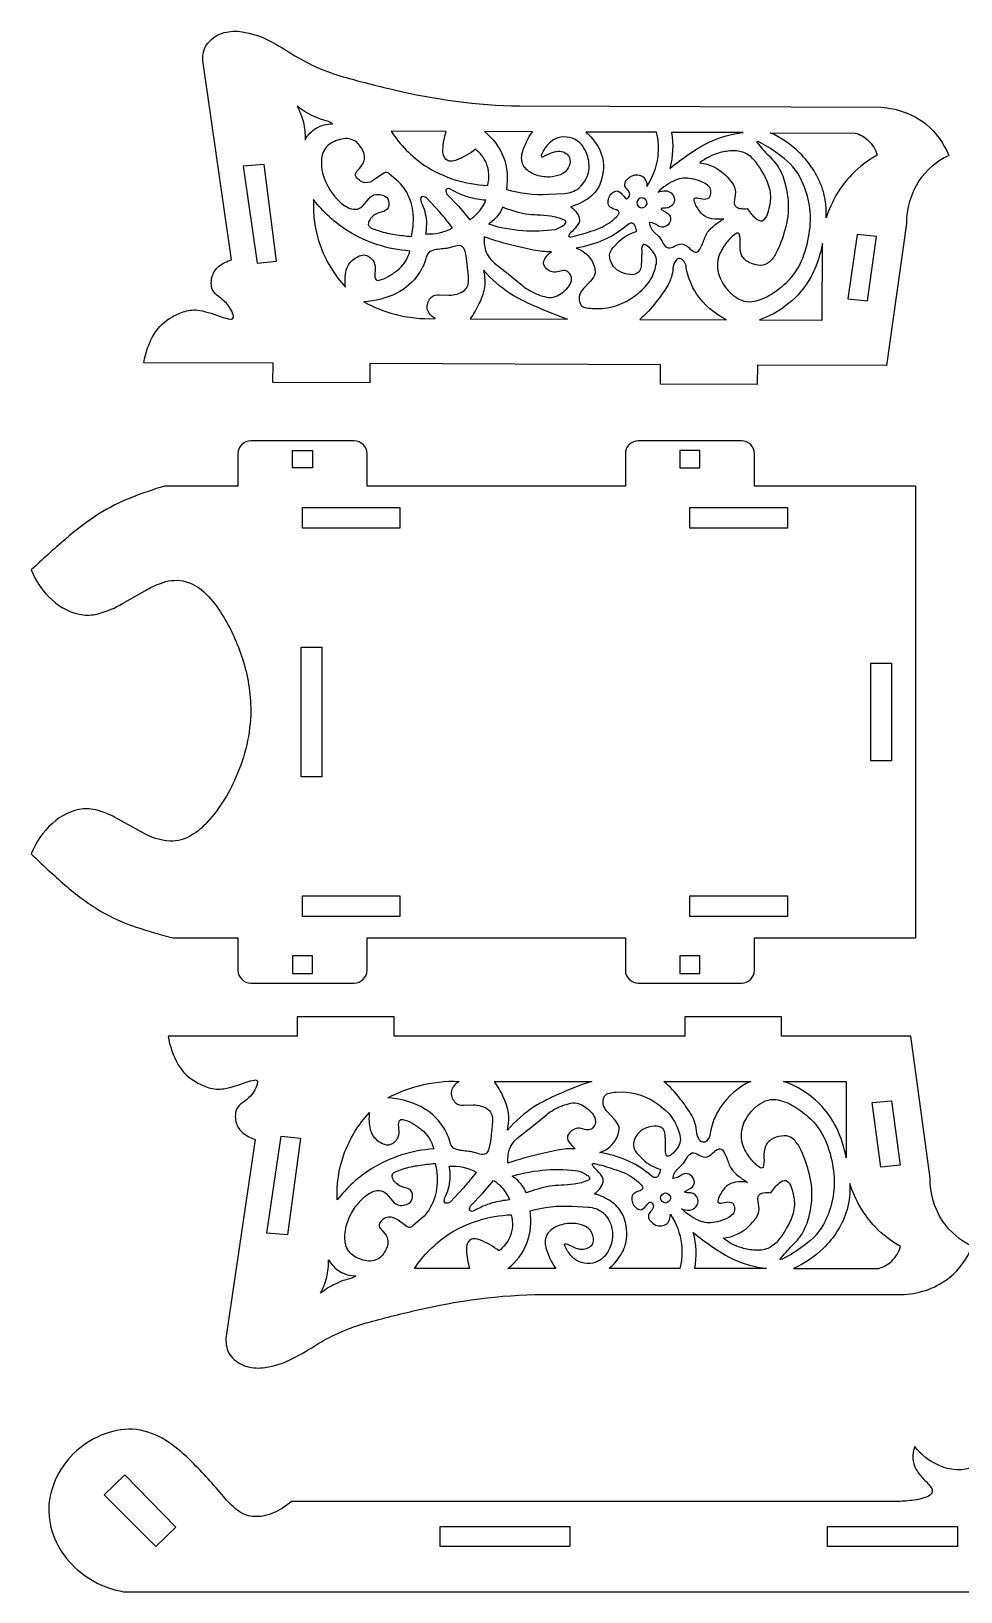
# Model space of a CAD drawing. Extents: x -7 to 286, y -15 to 245.
# Drawn here: x -7 to 136.9, y -9.3 to 232.5 of the extents above; entities that cross this region are included whole.
import ezdxf

# ---------------------------------------------------------------- set-up
doc = ezdxf.new("R2010")
doc.units = 0
doc.header["$MEASUREMENT"] = 0
doc.layers.get('0').update_dxf_attribs({"linetype": 'CONTINUOUS'})
doc.layers.add('2', color=7, linetype='CONTINUOUS')

msp = doc.modelspace()

# ---------------------------------------------------------------- linework, layer by layer
msp.add_lwpolyline([(130, 92), (130, 162), (105, 162), (105, 166.993934, 0.414214), (102.993934, 169), (87.006065, 169, 0.414214), (85, 166.993934), (85, 162), (45, 162), (45, 166.993934, 0.414214), (42.993934, 169), (27.006065, 169, 0.414214), (25, 166.993934), (25, 162), (13.63, 162, 0.017549), (8.57785, 160.244, 0.046065), (3.46823, 157.673, 0.035442), (-1.73715, 153.744, 0.010001), (-7, 149, 0.119155), (-3.69458, 144.303, 0.153894), (1.06339, 142.028, 0.088006), (3.52478, 142.243, 0.062886), (7.14956, 143.79), (10.6855, 145.829, -0.037653), (12.9963, 146.918, -0.136277), (16.472, 147.32, -0.153236), (20.0845, 145.25, -0.056202), (22.5686, 142.071, -0.063147), (25.7039, 135.235, -0.077231), (27.0027, 127.184, -0.101009), (24.695, 116.889, -0.089532), (19.92, 109.555, -0.077123), (17.4896, 107.713, -0.14868), (14.013, 107.025, -0.090043), (10.595, 108.103), (5.91283, 110.702, 0.04757), (3.50354, 111.695, 0.090374), (1.04933, 111.982, 0.160096), (-3.71611, 109.741, 0.12147), (-7, 105, 0.012681), (-1.74509, 100.173, 0.043278), (3.64351, 96.2068, 0.0511), (9.25491, 93.6734, 0.018029), (15, 92), (25, 92), (25, 87.006065, 0.414214), (27.006065, 85), (42.993934, 85, 0.414214), (45, 87.006065), (45, 92), (85, 92), (85, 87.006065, 0.414214), (87.006065, 85), (102.993934, 85, 0.414214), (105, 87.006065), (105, 92)], format="xyb", close=True)
at = {"layer": '2'}
for points in [[(131.643642, 218.003833, -0.121399), (135.072583, 213.229611, 0.127646), (130.46455, 209.269837, 0.144904), (128.522478, 202.654345), (125.439167, 180.665867), (105.43931, 180.741624), (105.427947, 177.741645), (90.428054, 177.798463), (90.439418, 180.798442), (45.439741, 180.968895), (45.428377, 177.968917), (30.428485, 178.025734), (30.439848, 181.025713), (10.439992, 181.10147, -0.093019), (12.033009, 185.522467, -0.133765), (14.858655, 188.227184, -0.052853), (16.761888, 189.061381, -0.110731), (19.097104, 189.219436, -0.039692), (22.551899, 188.181942, 0.05849), (23.845883, 187.858639, 0.558404), (24.323617, 188.209832, 0.131518), (23.219982, 190.341227, 0.044405), (22.023954, 191.339165, -0.123717), (21.073331, 192.390973, -0.167491), (21.072573, 194.593192, -0.143897), (22.071853, 196.038217, -0.094058), (24.000501, 197.050219), (19.616062, 227.567046, -0.152251), (20.03095, 230.176493, -0.186055), (22.875894, 232.242031, -0.105524), (25.645204, 232.371543, -0.086859), (29.885706, 230.99107, -0.021179), (33.819245, 228.670854, 0.064939), (41.283875, 225.417456, 0.014021), (49.060874, 223.422383, 0.055236), (68.59109, 220.881487), (124.590688, 220.669368, -0.155838)], [(35.407548, 215.653344, -0.125171), (37.144352, 217.446178, -0.129663), (39.638155, 218.128837, 0.08858), (38.32933, 218.678999, -0.049761), (36.805171, 219.246976, -0.062229), (34.181619, 220.848725, -0.065869), (35.140974, 218.353473, -0.066857)], [(44.281747, 205.340156), (45.258897, 206.486763, -0.208197), (46.457928, 207.178926, -0.095286), (47.460732, 207.046227, -0.173994), (48.195602, 206.508739, -0.218269), (48.278178, 205.103117, -0.220571), (47.335614, 204.480882, 0.087767), (46.078268, 203.969541, 0.086165), (45.421588, 203.263124, 0.174658), (45.1946, 202.527478, 0.228825), (45.811314, 201.922938), (46.903262, 201.510999, 0.040479), (49.31855, 200.975246, 0.026054), (51.883535, 200.676228, 0.086298), (52.09809, 204.623844, 0.111996), (50.911519, 207.880962, 0.059611), (49.886439, 209.102553), (48.449398, 210.361706, 0.392459), (47.592573, 210.488652), (46.164481, 209.490354, -0.19252), (44.673989, 208.993697, -0.243232), (43.211925, 210.088343, -0.224131), (43.604159, 210.967863, 0.047281), (44.380296, 211.95293, 0.225654), (44.389617, 213.859209, 0.132857), (43.217986, 215.410858, 0.203193), (41.079141, 215.746262, 0.127352), (38.954812, 214.765701, 0.189225), (37.960114, 212.709154, 0.095444), (38.202582, 210.139418, 0.130596), (40.804657, 206.009432, 0.121904), (42.621901, 204.93504, 0.265995)], [(53.92359, 211.66918, 0.136175), (63.687733, 208.573272, 0.160017), (63.480516, 212.027582, 0.125633), (61.799, 214.164867, -0.067009), (58.916547, 212.519673, -0.089852), (57.926926, 212.33122, -0.171314), (57.238309, 212.56553, -0.221501), (56.757456, 214.057263, -0.063741), (57.25602, 216.924395), (48.736081, 216.956667, 0.098421)], [(73.085156, 207.215067), (75.592724, 207.333969, 0.150326), (77.800264, 208.132313, 0.19512), (79.387286, 211.276824, 0.135072), (78.756798, 214.053132, 0.192361), (76.791072, 215.871491, 0.265255), (73.409669, 215.296495, 0.072443), (72.310829, 213.967848), (72.002298, 213.353212, 0.304921), (72.005251, 213.023999, 0.199108), (72.382895, 213.087669), (73.412714, 213.565871, -0.104168), (74.626447, 213.862576, -0.249035), (76.322822, 213.034445, -0.21828), (76.166914, 211.316723, -0.183865), (74.97061, 210.235346, -0.084676), (73.247917, 209.871069, -0.110811), (70.948146, 210.278883, -0.136747), (69.354547, 211.417428, -0.218206), (69.063643, 213.660946, -0.088181), (70.625924, 216.873751), (63.205977, 216.901857, -0.12889), (66.128615, 212.972758, -0.132606), (66.581513, 207.955407, 0.086751)], [(81.5568, 212.253113, -0.147977), (80.81974, 208.252177, -0.111884), (79.149952, 206.463289, -0.081974), (76.54524, 205.277046, -0.078098), (77.541719, 204.240164, -0.134105), (77.912817, 203.209251, -0.153997), (77.663907, 202.520589, -0.042271), (76.749553, 201.452045, 0.120454), (76.196982, 200.721633, 0.415265), (76.539231, 200.601936, 0.0399), (79.481193, 201.431198, 0.090015), (82.439544, 202.732701, 0.042561), (83.627411, 203.698609, 0.08767), (83.982242, 204.181268, 0.3103), (83.949713, 204.569494, 0.100784), (83.23552, 204.916102, -0.151105), (82.501746, 205.373185, -0.279849), (82.653168, 207.041823, -0.097), (83.210935, 207.559914, -0.21139), (83.888933, 207.690247, -0.128989), (84.690928, 206.948204), (85.037554, 206.584688, 0.355576), (85.349025, 206.550008, 0.172766), (85.686502, 207.177034, 0.210781), (85.395413, 207.840442, -0.083517), (84.937426, 208.478481, -0.254986), (85.191517, 209.399525, -0.121063), (86.074389, 210.076886, -0.236473), (87.742427, 209.925366, -0.226214), (88.31705, 208.399179, 0.116928), (90.065152, 213.042891, 0.088717), (89.825786, 216.801024), (78.865865, 216.842539, -0.078856), (80.729131, 214.638866, -0.102792)], [(94.938145, 213.454135, -0.038469), (98.06477, 215.329206, -0.080176), (103.24569, 216.750191), (92.145769, 216.792236, -0.108363), (91.882645, 211.215993, -0.02341)], [(108.714349, 211.369938, -0.078991), (109.791896, 208.608137, -0.049438), (110.217722, 205.921405, -0.087054), (109.693507, 201.64166, -0.053224), (108.319761, 198.015337, -0.092388), (107.270676, 196.674901, -0.188104), (105.89878, 196.176794, -0.098894), (104.278979, 196.575633, -0.167152), (103.046781, 197.687308, -0.10802), (102.767214, 199.597381, 0.10169), (102.640736, 201.08187, 0.409797), (102.124658, 201.088725, 0.086153), (100.853614, 199.917931, 0.059273), (99.693402, 198.147913, 0.242821), (99.932191, 193.683077, 0.164351), (102.978701, 190.775916, 0.128532), (104.59414, 190.571996, 0.099187), (107.2021, 191.506924, 0.048138), (109.606615, 193.222228, 0.109725), (112.250162, 196.793741, 0.069545), (113.462418, 201.083079, 0.146949), (112.556561, 208.778466, 0.130769), (109.590566, 212.745529, 0.032748), (106.744057, 214.728426), (105.669205, 215.297501), (105.404438, 215.359604, 0.621573), (105.391742, 215.228851, 0.03063), (107.198233, 213.189994, -0.045078)], [(120.575565, 216.684548, -0.116532), (122.627228, 215.535668, -0.131078), (123.992662, 213.27158, 0.071912), (120.090312, 210.28254, 0.114654), (116.096752, 203.542219, 0.078951), (115.692983, 207.564077, 0.126483), (111.987858, 213.610055, 0.089184), (107.43566, 216.73432)], [(100.511835, 210.1673, -0.041999), (101.541281, 208.989492, -0.154482), (102.056654, 207.502929), (101.906627, 206.308189, 0.207403), (102.028625, 205.38342, 0.163531), (102.730137, 205.01546, 0.07922), (103.870384, 204.999441, 0.068223), (105.177936, 203.479577, 0.228822), (106.209027, 203.105569, 0.21653), (107.005889, 204.123658, 0.059923), (107.460742, 205.931848, 0.112125), (107.238391, 208.479708, 0.05551), (106.172894, 210.72646, 0.047066), (104.980034, 212.455291, 0.115936), (103.426909, 213.639783, 0.108806), (101.455373, 213.924353, 0.055028), (99.436563, 213.582297, 0.101246), (96.528911, 212.0693, -0.166684)], [(59.212653, 205.287), (60.917489, 203.260428, 0.066279), (62.220268, 204.361301, 0.087937), (63.413958, 206.283693, -0.055556), (60.734723, 206.754645, -0.062459), (57.932744, 207.979967, 0.237815), (57.290859, 208.011399, 0.249527), (57.202103, 207.732733), (57.343392, 207.228194)], [(92.095228, 207.409361, -0.192002), (92.616246, 206.35718, -0.264805), (91.836901, 205.185023, -0.094039), (91.068674, 205.047332, 0.104679), (90.537516, 204.980444, 0.408596), (90.662584, 204.813269), (91.366793, 204.391898, -0.142757), (91.960055, 203.799947, -0.276155), (91.626985, 202.488499, -0.199393), (90.641001, 202.098431, -0.126079), (89.920313, 202.393563, 0.079336), (89.199697, 202.760195), (88.686238, 202.851141, 0.066076), (88.934364, 202.039295, 0.093405), (89.48605, 201.3217), (90.176134, 200.656181, -0.044274), (90.872531, 199.598036, 0.192229), (91.618216, 198.879806, 0.160082), (92.59123, 199.145623, -0.100618), (93.652075, 199.525207, -0.178308), (94.815524, 198.928796, 0.100501), (95.823512, 198.210672, 0.317858), (96.445804, 198.524318, 0.056864), (97.164989, 200.103005, -0.091696), (98.013091, 201.685904, -0.070812), (100.268672, 203.419072, -0.086), (98.378639, 203.387631, -0.134655), (97.006195, 204.012034, -0.082248), (95.938536, 205.477089, -0.080549), (95.661333, 206.242244, -0.443999), (95.855399, 206.628912, -0.06284), (96.935564, 206.51202, 0.227557), (97.966145, 206.663517, 0.156633), (98.263174, 207.541798, 0.202684), (97.981059, 208.356673, 0.118276), (96.69067, 209.180466, 0.038374), (95.246795, 209.612339, 0.154439), (92.742256, 209.369024, 0.093605), (90.06114, 207.548366, -0.097662), (91.2573, 207.746637, -0.17478)], [(37.722465, 199.337959, 0.101202), (41.687796, 192.791492, -0.102936), (41.784315, 195.462845, -0.176111), (42.93758, 197.140989, -0.051373), (43.803674, 197.639312, -0.152717), (44.753742, 197.787314, -0.199607), (46.055784, 196.766375, -0.141597), (46.239154, 195.30607, 0.119463), (46.293095, 194.076057, 0.310853), (46.843656, 193.87997, 0.091525), (48.261289, 194.440404, 0.03822), (49.680234, 195.400036, 0.172248), (51.629754, 198.411273, -0.120611), (42.07303, 201.485295, -0.087291), (36.70485, 206.384864, 0.094138)], [(54.185748, 203.051325, -0.064773), (54.052592, 201.083015, 0.141537), (58.234084, 201.996983, 0.016431), (56.267347, 204.41985), (54.199394, 206.653699, 0.256351), (53.422129, 206.796344, 0.234201), (53.305509, 206.500884), (53.400802, 205.944619, -0.098446)], [(88.354048, 205.705819, 0.351394), (87.617008, 206.673318, 0.337786), (86.766393, 205.905435, 0.323571), (87.490616, 205.091786, 0.31773)], [(69.121805, 201.585839, 0.053694), (74.185021, 201.765261, 0.049572), (75.376135, 202.374054, 0.199886), (75.811389, 202.889109, 0.28716), (75.60587, 203.174889, 0.074438), (73.402983, 203.789738, 0.035779), (71.370885, 203.978837, -0.039268), (69.59228, 204.139275, -0.047192), (66.007114, 205.184763, -0.066605), (65.206043, 203.847287, -0.079822), (63.818993, 202.595932, 0.05721)], [(77.363991, 198.873699, -0.168556), (79.703051, 197.063626, -0.164924), (80.323572, 195.008661, -0.138497), (79.608749, 193.76326), (78.513182, 192.586001, 0.098322), (77.923037, 191.62483, 0.19188), (78.043183, 190.158264, 0.203323), (78.768211, 189.662814, 0.050525), (79.842089, 189.523045, 0.171854), (85.786059, 191.008541, 0.069716), (88.051139, 192.847075, 0.107244), (89.500861, 195.331801, 0.045452), (89.802168, 196.494568, 0.140475), (89.654757, 197.653535, 0.091836), (88.716194, 198.932299), (88.176838, 199.341045, 0.242558), (87.775168, 199.402367, 0.209224), (87.539668, 198.505253), (87.526554, 197.075892), (87.442238, 196.015904, -0.125585), (87.142416, 195.192333, -0.240147), (85.753456, 194.756592, -0.114783), (84.028142, 195.284231, -0.264307), (82.544128, 197.76497, -0.148331), (83.08937, 198.936713), (84.060468, 199.937441, -0.117622), (86.747161, 201.435275, 0.079377), (86.469529, 202.351434, 0.217622), (86.039884, 202.736464, 0.193991), (85.496722, 202.56252), (84.864454, 202.070711, -0.075246), (81.58952, 200.114402, -0.067045)], [(44.508654, 190.53099, 0.059693), (49.289573, 188.626067, 0.072787), (55.526184, 187.930739, -0.088006), (54.631336, 188.764635, -0.143945), (54.299323, 189.659399, -0.200031), (54.985539, 191.272711, -0.18844), (56.221731, 191.611531), (57.716746, 191.559868, 0.154814), (60.11049, 192.306306, 0.219776), (60.714738, 194.007229, 0.029671), (60.50272, 196.326149, 0.029671), (60.2421, 198.143049, 0.078432), (59.969155, 198.844388, 0.188337), (59.508275, 199.220236, 0.134915), (58.486929, 199.104304), (57.308437, 198.792066, 0.049882), (55.203453, 198.509737, 0.089722), (54.621957, 198.221638, 0.147043), (54.110313, 197.207569, -0.077912), (52.983962, 194.873218, -0.131284), (49.598662, 191.86992, -0.097381)], [(71.513783, 191.649107, 0.036956), (72.820425, 191.261655, 0.135518), (74.151753, 191.345813, 0.132068), (76.125937, 192.789745, 0.108201), (76.636675, 193.775818, 0.203633), (76.50524, 194.717122, 0.131902), (75.919763, 195.305244, 0.177323), (74.982838, 195.300293, -0.072179), (73.946435, 195.116617, -0.259614), (72.359089, 196.295538, -0.209884), (72.539874, 197.21536, -0.084363), (73.549797, 198.301743, -0.058521), (70.779947, 198.531536), (68.023409, 199.160382, -0.026253), (63.141081, 200.587786, 0.092672), (63.342646, 198.492607, 0.14163), (64.755528, 196.531541), (66.876234, 194.892097), (69.081558, 193.04633, 0.087064)], [(115.465754, 187.703695), (115.51064, 199.55361, -0.069413), (113.968848, 194.859517, -0.082256), (111.316886, 191.178535, -0.107565), (105.775823, 187.740399)], [(100.67586, 187.759717, -0.13499), (96.038758, 191.780911, -0.108404), (94.43605, 195.821111, 0.215221), (93.860327, 197.057, 0.17684), (93.294605, 197.236845, 0.187337), (92.771311, 196.843424, 0.152692), (92.330516, 195.393683, -0.116864), (91.398849, 192.764193, -0.023951), (89.792343, 190.547963, -0.054398), (87.225956, 187.810664)], [(76.056036, 187.852974, -0.02676), (70.837082, 189.934158, -0.035708), (67.19959, 191.79105, -0.070654), (63.024324, 195.451191, -0.102899), (63.138916, 192.518536, -0.06083), (62.376671, 190.343208, -0.049692), (60.986144, 187.910057)], [(135.260756, 39.419585, 0.121399), (138.707756, 44.180785, -0.127646), (134.114756, 48.157985, -0.144904), (132.197756, 54.780785), (129.197756, 76.780785), (109.197756, 76.780785), (109.197756, 79.780785), (94.197756, 79.780785), (94.197756, 76.780785), (49.197756, 76.780785), (49.197756, 79.780785), (34.197756, 79.780785), (34.197756, 76.780785), (14.197756, 76.780785, 0.093019), (15.774016, 72.353785, 0.133765), (18.589396, 69.638385, 0.052853), (20.489456, 68.796985, 0.110731), (22.824056, 68.630085, 0.039692), (26.282756, 69.654485, -0.05849), (27.577956, 69.972885, -0.558404), (28.054356, 69.619885, -0.131518), (26.942656, 67.492685, -0.044405), (25.742856, 66.499285, 0.123717), (24.788256, 65.451085, 0.167491), (24.779156, 63.248885, 0.143897), (25.772956, 61.800085, 0.094058), (27.697756, 60.780785), (23.197756, 30.280785, 0.152251), (23.602756, 27.669785, 0.186055), (26.439856, 25.593485, 0.105524), (29.208656, 25.453485, 0.086859), (33.454356, 26.817885, 0.021179), (37.396656, 29.123185, -0.064939), (44.873556, 32.348285, -0.014021), (52.658056, 34.313885, -0.055236), (72.197756, 36.780785), (128.197756, 36.780785, 0.155838)], [(48.230456, 67.222285, -0.059693), (53.018556, 69.109085, -0.072787), (59.257756, 69.780785, 0.088006), (58.359756, 68.950285, 0.143945), (58.024356, 68.056785, 0.200031), (58.704456, 66.440885, 0.18844), (59.939356, 66.097385), (61.434556, 66.143385, -0.154814), (63.825456, 65.387885, -0.219776), (64.423256, 63.684685, -0.029671), (64.202456, 61.366585, -0.029671), (63.934956, 59.550685, -0.078432), (63.659356, 58.850385, -0.188337), (63.197056, 58.476285, -0.134915), (62.176156, 58.596085), (60.998856, 58.912785, -0.049882), (58.894956, 59.203085, -0.089722), (58.314556, 59.493385, -0.147043), (57.806756, 60.509385, 0.077912), (56.689256, 62.847985, 0.131284), (53.315356, 65.864085, 0.097381)], [(79.787756, 69.780785, 0.02676), (74.560956, 67.719385, 0.035708), (70.916456, 65.876285, 0.070654), (66.727356, 62.231985, 0.102899), (66.853056, 65.164185, 0.06083), (66.099056, 67.342385, 0.049692), (64.717756, 69.780785)], [(81.053956, 58.755185, 0.168556), (83.399856, 60.556385, 0.164924), (84.028156, 62.608985, 0.138497), (83.318056, 63.857085), (82.226956, 65.038485, -0.098322), (81.640456, 66.001885, -0.19188), (81.766156, 67.467985, -0.203323), (82.493056, 67.960685, -0.050525), (83.567456, 68.096385, -0.171854), (89.505756, 66.588385, -0.069716), (91.763856, 64.741285, -0.107244), (93.204156, 62.251085, -0.045452), (93.501056, 61.087185, -0.140475), (93.349256, 59.928785, -0.091836), (92.405856, 58.653585), (91.864956, 58.246885, -0.242558), (91.463056, 58.187085, -0.209224), (91.230956, 59.085085), (91.223256, 60.514485), (91.142956, 61.574785, 0.125585), (90.846256, 62.399485, 0.240147), (89.458956, 62.840485, 0.114783), (87.731656, 62.319385, 0.264307), (86.238256, 59.844285, 0.148331), (86.779056, 58.670485), (87.746356, 57.666085, 0.117622), (90.427356, 56.158085, -0.079377), (90.146256, 55.242985, -0.217622), (89.715156, 54.859585, -0.193991), (89.172656, 55.035585), (88.542256, 55.529785, 0.075246), (85.274756, 57.498485, 0.067045)], [(104.407756, 69.780785, 0.13499), (99.755456, 65.777185, 0.108404), (98.137456, 61.743085, -0.215221), (97.557056, 60.509385, -0.17684), (96.990656, 60.331685, -0.187337), (96.468856, 60.727085, -0.152692), (96.033556, 62.178485, 0.116864), (95.111856, 64.811485, 0.023951), (93.513756, 67.033785, 0.054398), (90.957756, 69.780785)], [(119.197756, 69.780785), (119.197756, 57.930785, 0.069413), (117.673756, 62.630685, 0.082256), (115.035756, 66.321685, 0.107565), (109.507756, 69.780785)], [(75.231156, 66.001885, -0.036956), (76.539256, 66.384385, -0.135518), (77.870256, 66.295185, -0.132068), (79.838956, 64.843785, -0.108201), (80.345956, 63.855785, -0.203633), (80.210956, 62.914985, -0.131902), (79.623256, 62.329085, -0.177323), (78.686356, 62.337585, 0.072179), (77.650656, 62.525185, 0.259614), (76.058856, 61.352285, 0.209884), (76.236156, 60.431785, 0.084363), (77.241956, 59.341585, 0.058521), (74.471256, 59.122285), (71.712356, 58.503885, 0.026253), (66.824656, 57.094985, -0.092672), (67.034156, 59.189385, -0.14163), (68.454456, 61.145085), (70.581356, 62.776485), (72.793656, 64.613885, -0.087064)], [(112.356756, 46.140285, 0.078991), (113.444756, 48.897985, 0.049438), (113.880756, 51.583085, 0.087054), (113.372756, 55.864785, 0.053224), (112.012756, 59.496285, 0.092388), (110.968756, 60.840685, 0.188104), (109.598756, 61.343985, 0.098894), (107.977456, 60.951285, 0.167152), (106.741056, 59.844285, 0.10802), (106.454256, 57.935285, -0.10169), (106.322156, 56.451285, -0.409797), (105.806056, 56.446385, -0.086153), (104.539456, 57.621985, -0.059273), (103.385956, 59.396385, -0.242821), (103.641656, 63.860285, -0.164351), (106.699156, 66.755885, -0.128532), (108.315356, 66.953685, -0.099187), (110.919756, 66.008885, -0.048138), (113.317756, 64.284485, -0.109725), (115.947756, 60.702985, -0.069545), (117.143756, 56.409085, -0.146949), (116.208756, 48.717185, -0.130769), (113.227756, 44.761385, -0.032748), (110.373756, 42.789285), (109.296756, 42.224285), (109.031756, 42.163185, -0.621573), (109.019556, 42.293985, -0.03063), (110.833756, 44.325985, 0.045078)], [(41.410956, 58.441085, -0.101202), (45.401056, 64.972485, 0.102936), (45.487456, 62.300785, 0.176111), (46.634356, 60.618285, 0.051373), (47.498556, 60.116685, 0.152717), (48.448056, 59.965085, 0.199607), (49.753956, 60.981085, 0.141597), (49.942856, 62.440685, -0.119463), (50.001456, 63.670485, -0.310853), (50.552756, 63.864485, -0.091525), (51.968256, 63.298685, -0.03822), (53.383556, 62.333685, -0.172248), (55.321656, 59.315085, 0.120611), (45.753356, 56.277285, 0.087291), (40.366656, 51.398085, -0.094138)], [(95.752756, 50.163785, 0.192002), (96.277756, 51.213985, 0.264805), (95.502856, 52.389085, 0.094039), (94.735156, 52.529685, -0.104679), (94.204256, 52.598585, -0.408596), (94.329956, 52.765285), (95.035756, 53.183985, 0.142757), (95.631256, 53.773685, 0.276155), (95.303156, 55.086385, 0.199393), (94.318656, 55.480185, 0.126079), (93.596856, 55.187785, -0.079336), (92.874856, 54.823885), (92.361056, 54.734885, -0.066076), (92.612256, 55.545785, -0.093405), (93.166656, 56.261285), (93.859256, 56.924185, 0.044274), (94.559656, 57.979685, -0.192229), (95.308056, 58.695085, -0.160082), (96.280056, 58.425585, 0.100618), (97.339456, 58.041985, 0.178308), (98.505156, 58.633985, -0.100501), (99.515856, 59.348285, -0.317858), (100.136956, 59.032285, -0.056864), (100.850156, 57.450885, 0.091696), (101.692256, 55.864785, 0.070812), (103.941256, 54.123085, 0.086), (102.051356, 54.161685, 0.134655), (100.676556, 53.542485, 0.082248), (99.603356, 52.081485, 0.080549), (99.323256, 51.317385, 0.443999), (99.515856, 50.929985, 0.06284), (100.596456, 51.042785, -0.227557), (101.626456, 50.887385, -0.156633), (101.920156, 50.007985, -0.202684), (101.634956, 49.194185, -0.118276), (100.341456, 48.375285, -0.038374), (98.895956, 47.948885, -0.154439), (96.392356, 48.201685, -0.093605), (93.718156, 50.032485, 0.097662), (94.913556, 49.829685, 0.17478)], [(47.947456, 52.414085), (48.920256, 51.263785, 0.208197), (50.116656, 50.567085, 0.095286), (51.119956, 50.695985, 0.173994), (51.856856, 51.230685, 0.218269), (51.944756, 52.635985, 0.220571), (51.004556, 53.261785, -0.087767), (49.749156, 53.777885, -0.086165), (49.095156, 54.486785, -0.174658), (48.870956, 55.223285, -0.228825), (49.489956, 55.825485), (50.583456, 56.233285, -0.040479), (53.000756, 56.759885, -0.026054), (55.566856, 57.049185, -0.086298), (55.766456, 53.100785, -0.111996), (54.567556, 49.848185, -0.059611), (53.537856, 48.630485), (52.096056, 47.376785, -0.392459), (51.238756, 47.253085), (49.814456, 48.256785, 0.19252), (48.325856, 48.759085, 0.243232), (46.859656, 47.669985, 0.224131), (47.248556, 46.788985, -0.047281), (48.020956, 45.800985, -0.225654), (48.023056, 43.894685, -0.132857), (46.845556, 42.347485, -0.203193), (44.705456, 42.020185, -0.127352), (42.584856, 43.008785, -0.189225), (41.597956, 45.069085, -0.095444), (41.850156, 47.637885, -0.130596), (44.467856, 51.757985, -0.121904), (46.289156, 52.825485, -0.265995)], [(57.860056, 54.665385, 0.064773), (57.734356, 56.634185, -0.141537), (61.912356, 55.704385, -0.016431), (59.936456, 53.288985), (57.860056, 51.062985, -0.256351), (57.082256, 50.923285, -0.234201), (56.966756, 51.219185), (57.064156, 51.775085, 0.098446)], [(72.801556, 56.074285, -0.053694), (77.864056, 55.875685, -0.049572), (79.052856, 55.262385, -0.199886), (79.486156, 54.745685, -0.28716), (79.279556, 54.460685, -0.074438), (77.074356, 53.854185, -0.035779), (75.041556, 53.672785, 0.039268), (73.262356, 53.519085, 0.047192), (69.673256, 52.487185, 0.066605), (68.877256, 53.827685, 0.079822), (67.494956, 55.084285, -0.05721)], [(85.196056, 45.359985, 0.147977), (84.474156, 49.363685, 0.111884), (82.811156, 51.158885, 0.081974), (80.210956, 52.354985, 0.078098), (81.211356, 53.388085, 0.134105), (81.586356, 54.417585, 0.153997), (81.340056, 55.107185, 0.042271), (80.429756, 56.179185, -0.120454), (79.879956, 56.911685, -0.415265), (80.222656, 57.030085, -0.0399), (83.161456, 56.189685, -0.090015), (86.114856, 54.876985, -0.042561), (87.299056, 53.906585, -0.08767), (87.652056, 53.422585, -0.3103), (87.618056, 53.034485, -0.100784), (86.902556, 52.690585, 0.151105), (86.167056, 52.236285, 0.279849), (86.312156, 50.567085, 0.097), (86.867956, 50.046885, 0.21139), (87.545456, 49.913985, 0.128989), (88.350256, 50.652985), (88.698256, 51.015185, -0.355576), (89.009856, 51.048685, -0.172766), (89.344956, 50.420385, -0.210781), (89.051356, 49.758085, 0.083517), (88.590956, 49.121785, 0.254986), (88.841556, 48.199785, 0.121063), (89.721856, 47.519085, 0.236473), (91.390456, 47.664285, 0.226214), (91.970856, 49.188285, -0.116928), (93.701356, 44.537985, -0.088717), (93.447756, 40.780785), (82.487756, 40.780785, 0.078856), (84.359356, 42.977385, 0.102792)], [(62.878456, 52.410685), (64.590956, 54.430785, -0.066279), (65.889556, 53.324985, -0.087937), (67.075956, 51.398085, 0.055556), (64.394956, 50.937285, 0.062459), (61.588356, 49.722585, -0.237815), (60.946356, 49.693585, -0.249527), (60.858656, 49.972585), (61.001856, 50.476585)], [(104.158856, 47.373985, 0.041999), (105.192756, 48.547885, 0.154482), (105.713756, 50.032485), (105.568256, 51.227785, -0.207403), (105.693756, 52.152085, -0.163531), (106.396656, 52.517385, -0.07922), (107.536956, 52.529085, -0.068223), (108.850256, 54.043985, -0.228822), (109.882756, 54.414085, -0.21653), (110.675756, 53.392985, -0.059923), (111.123756, 51.583085, -0.112125), (110.891756, 49.036085, -0.05551), (109.817756, 46.793385, -0.047066), (108.618356, 45.069085, -0.115936), (107.060756, 43.890485, -0.108806), (105.088156, 43.613385, -0.055028), (103.070656, 43.963085, -0.101246), (100.168756, 45.487085, 0.166684)], [(124.197756, 40.780785, 0.116532), (126.253756, 41.921885, 0.131078), (127.627756, 44.180785, -0.071912), (123.736756, 47.184585, -0.114654), (119.768756, 53.939985, -0.078951), (119.349756, 49.919685, -0.126483), (115.621756, 43.887785, -0.089184), (111.057756, 40.780785)], [(92.018056, 51.881485, -0.351394), (91.277356, 50.916785, -0.337786), (90.429656, 51.687885, -0.323571), (91.156956, 52.498785, -0.31773)], [(57.565256, 46.048585, -0.136175), (67.341056, 49.107485, -0.160017), (67.120756, 45.653985, -0.125633), (65.431156, 43.523085, 0.067009), (62.554956, 45.179185, 0.089852), (61.566056, 45.371385, 0.171314), (60.876556, 45.139685, 0.221501), (60.390056, 43.649785, 0.063741), (60.877756, 40.780785), (52.357756, 40.780785, -0.098421)], [(76.743556, 50.430085), (79.250656, 50.301685, -0.150326), (81.455156, 49.494985, -0.19512), (83.030256, 46.344485, -0.135072), (82.389256, 43.570585, -0.192361), (80.416656, 41.759685, -0.265255), (77.037456, 42.347485, -0.072443), (75.943656, 43.680285), (75.637456, 44.296085, -0.304921), (75.641656, 44.625285, -0.199108), (76.019056, 44.560185), (77.047056, 44.078085, 0.104168), (78.259656, 43.776785, 0.249035), (79.959156, 44.598485, 0.21828), (79.809756, 46.316785, 0.183865), (78.617556, 47.402685, 0.084676), (76.896256, 47.773485, 0.110811), (74.594956, 47.374385, 0.136747), (72.997056, 46.241885, 0.218206), (72.697656, 43.999485, 0.088181), (74.247756, 40.780785), (66.827756, 40.780785, 0.12889), (69.765256, 44.698785, 0.132606), (70.237156, 49.714385, -0.086751)], [(98.572756, 44.108285, 0.038469), (101.692256, 42.221385, 0.080176), (106.867756, 40.780785), (95.767756, 40.780785, 0.108363), (95.525756, 46.357985, 0.02341)], [(39.034256, 42.134585, 0.125171), (40.764256, 40.335185, 0.129663), (43.255456, 39.643085, -0.08858), (41.944556, 39.097885, 0.049761), (40.418256, 38.535685, 0.062229), (37.788656, 36.943885, 0.065869), (38.757456, 39.435485, 0.066857)]]:
    msp.add_lwpolyline(points, format="xyb", close=True, dxfattribs=at)
for points in [[(27.998578, 196.535071), (30.999693, 196.823705), (29.056525, 211.831174), (25.843207, 211.542243)], [(119.478225, 190.98852), (122.477067, 190.677159), (123.884936, 200.671898), (120.886093, 200.983259)], [(36.55, 167.5), (36.55, 164.8), (33.45, 164.8), (33.45, 167.5)], [(93.45, 167.5), (93.45, 164.8), (96.55, 164.8), (96.55, 167.5)], [(35, 158.7), (50.1, 158.7), (50.1, 155.5), (35, 155.5)], [(95, 158.7), (110.1, 158.7), (110.1, 155.5), (95, 155.5)], [(34.8, 137.05), (38, 137.05), (38, 116.95), (34.8, 116.95)], [(123, 134.55), (126.2, 134.55), (126.2, 119.45), (123, 119.45)], [(35, 95.3), (35, 98.5), (50.1, 98.5), (50.1, 95.3)], [(95, 95.3), (95, 98.5), (110.1, 98.5), (110.1, 95.3)], [(36.55, 86.5), (36.55, 89.2), (33.45, 89.2), (33.45, 86.5)], [(96.55, 86.5), (96.55, 89.2), (93.45, 89.2), (93.45, 86.5)], [(123.197756, 66.480785), (126.197756, 66.780785), (127.567756, 56.780785), (124.567756, 56.480785)], [(31.697756, 61.280785), (34.697756, 60.980785), (32.697756, 45.980785), (29.485556, 46.281885)], [(4.291192, 5.708218), (7.491192, 8.808218), (15.411192, 0.708218), (12.311192, -2.291782)], [(56.311192, 0.808218), (76.411192, 0.808218), (76.411192, -2.291782), (56.311192, -2.291782)], [(116.311192, -2.291782), (116.311192, 0.808218), (136.411192, 0.808218), (136.411192, -2.291782)]]:
    msp.add_lwpolyline(points, close=True, dxfattribs=at)
msp.add_lwpolyline([(139.076192, 10.072818, -0.206271), (133.505192, 10.306818, -0.130493), (129.811192, 13.208218, 0.217653), (130.034192, 9.646918, 0.061885), (131.245192, 8.111418, -0.042253), (132.320192, 6.890118, -0.273351), (132.445192, 6.006418, -0.170242), (131.716192, 5.411118, -0.06994), (129.048192, 4.823318, -0.038233), (126.551192, 4.708218), (33.311192, 4.708218, -0.092671), (30.376192, 2.877118, -0.115786), (27.305692, 2.362118, -0.142492), (24.858392, 3.388418, -0.049011), (22.783992, 5.446618, 0.021351), (17.869792, 10.839718, 0.044784), (14.290692, 13.847618, 0.104164), (9.919432, 15.746918, 0.118542), (5.047962, 15.383418, 0.096142), (0.516912, 12.954118, 0.198241), (-4.267508, 4.332218, 0.203066), (-1.148578, -4.581582, 0.16815), (7.311192, -9.291782), (168.551192, -9.291782, -0.102643)], format="xyb", dxfattribs=at)

doc.saveas('drawing.dxf')
